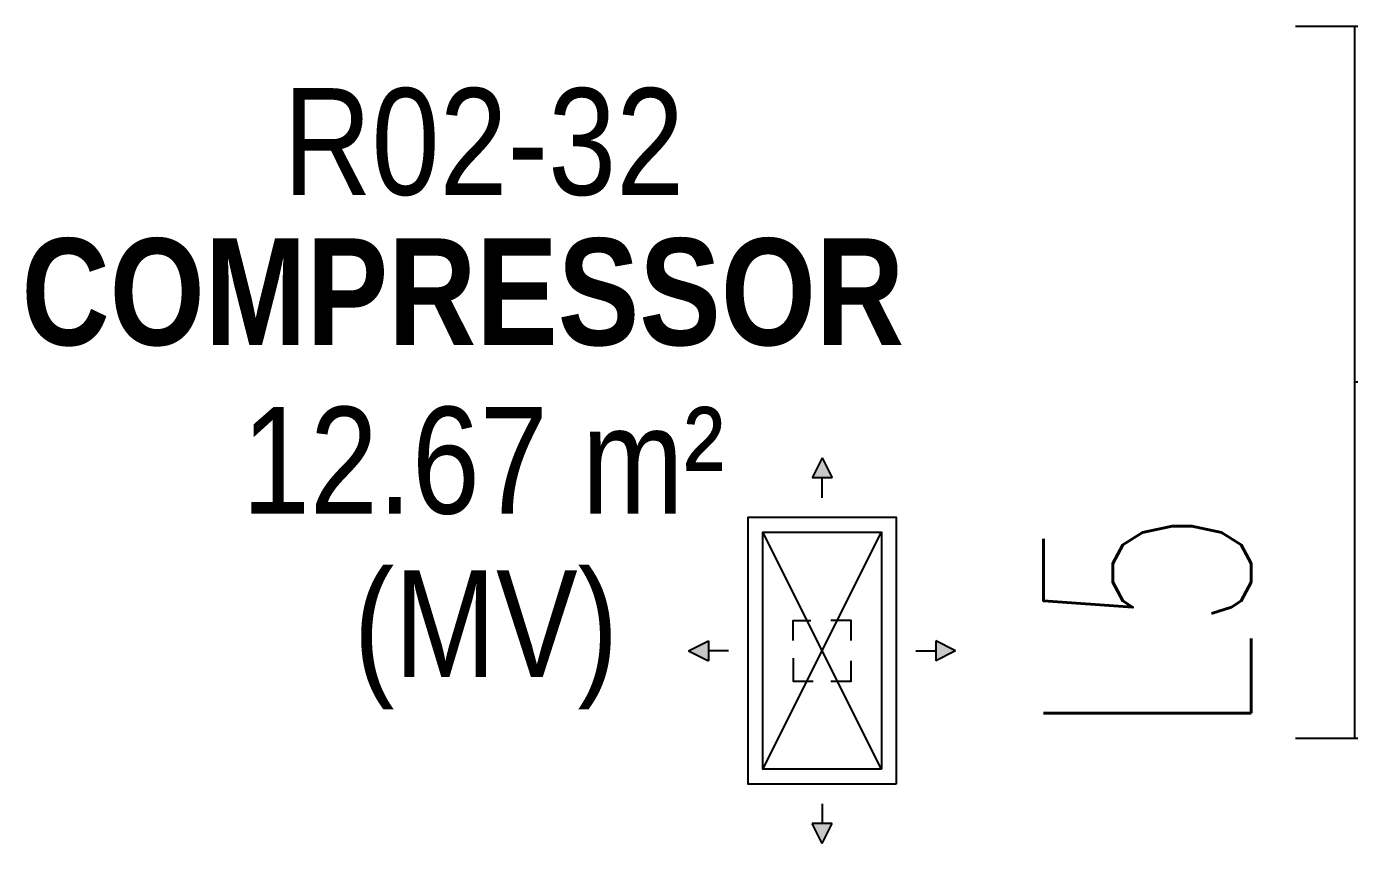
# Model space of a CAD drawing. Header units: millimetres. Extents: x -92759 to 184353, y -15225 to 86714.
# Drawn here: x 70409 to 72641, y 53511 to 54889 of the extents above; entities that cross this region are included whole.
import ezdxf

# ---------------------------------------------------------------- set-up
doc = ezdxf.new("R2010")
doc.units = ezdxf.units.MM
for name, color, linetype in [('0-1', 9, 'Continuous'), ('0-L4', 1, 'Continuous'), ('A-_ROOMNAME_A', 8, 'Continuous'), ('E-legend', 1, 'Continuous')]:
    doc.layers.add(name, color=color, linetype=linetype)
doc.layers.add('M-ACMV_EAG', color=7, linetype='Continuous', lineweight=25, true_color=0x999900)
doc.layers.add('M-ACMV_FCU-1', color=86, linetype='Continuous', lineweight=9)
doc.styles.add('Arial Narrow_2', font='ARIALN.TTF', dxfattribs={"height": 225})
doc.styles.add('Arial Narrow_B_1', font='ARIALNB.TTF', dxfattribs={"height": 300})
doc.styles.add('Simplex', font='simplex_.ttf', dxfattribs={"width": 0.7, "height": 450})

# ---------------------------------------------------------------- blocks, each defined once
blk = doc.blocks.new('A$C3019c3af')
at = {"layer": 'A-_ROOMNAME_A', "char_height": 180, "attachment_point": 1}
for s, insert, width, style in [('R02-32', (-11859, 22043.7), 853.797, 'Arial Narrow_2'), ('COMPRESSOR', (-12300.8, 21790.3), 1924.05, 'Arial Narrow_B_1'), ('12.67 m²', (-11928.8, 21506.2), 1022.152, 'Arial Narrow_2'), ('(MV)', (-11740.5, 21230.5), 565.19, 'Arial Narrow_2')]:
    blk.add_mtext(s, dxfattribs=dict(at, insert=insert, width=width, style=style))
blk = doc.blocks.new('L5-Batten Light')
at = {"layer": 'E-legend', "lineweight": 25}
for p, q in [((-366378.7, -162532.4), (-366378.7, -162832.4)), ((-365178.7, -162832.4), (-365178.7, -162532.4)), ((-366378.7, -162632.4), (-365178.7, -162632.4)), ((-365778.7, -162732.4), (-365778.7, -162632.4)), ((-366378.7, -162732.4), (-365178.7, -162732.4))]:
    blk.add_line(p, q, dxfattribs=at)
at = {"layer": 'E-legend', "lineweight": 25, "style": 'Simplex', "width": 0.7}
blk.add_text('L5', height=350, dxfattribs=at).set_placement((-366378.6, -162457.3))
blk = doc.blocks.new('EL_B8_L2_R4')
at = {"layer": '0-L4', "color": 7, "rotation": 90}
blk.add_blockref('L5-Batten Light', (-180283.8, 340726.4), dxfattribs=at)
blk = doc.blocks.new('A$Caadcfb90')
at = {"layer": 'M-ACMV_EAG'}
h = blk.add_hatch(color=256, dxfattribs=at)
h.dxf.hatch_style = 1
h.paths.add_polyline_path([(225.2, 650.4), (242, 616.8), (208.4, 616.8)])
h = blk.add_hatch(color=256, dxfattribs=at)
h.dxf.hatch_style = 1
h.paths.add_polyline_path([(0, 325.2), (33.6, 342), (33.6, 308.4)])
h = blk.add_hatch(color=256, dxfattribs=at)
h.dxf.hatch_style = 1
h.paths.add_polyline_path([(416.8, 308.4), (416.8, 342), (450.4, 325.2)])
h = blk.add_hatch(color=256, dxfattribs=at)
h.dxf.hatch_style = 1
h.paths.add_polyline_path([(208.4, 33.6), (242, 33.6), (225.2, 0)])
for p, q in [((225.2, 650.4), (208.4, 616.8)), ((225.2, 650.4), (242, 616.8)), ((242, 616.8), (208.4, 616.8)), ((242, 616.8), (208.4, 616.8)), ((225.2, 583.2), (225.2, 616.8)), ((325.2, 125.2), (125.2, 525.2)), ((125.2, 125.2), (325.2, 525.2)), ((0, 325.2), (33.6, 342)), ((33.6, 342), (33.6, 308.4)), ((33.6, 342), (33.6, 308.4)), ((416.8, 342), (416.8, 308.4)), ((450.4, 325.2), (416.8, 342)), ((416.8, 342), (416.8, 308.4)), ((0, 325.2), (33.6, 308.4)), ((67.2, 325.2), (33.6, 325.2)), ((383.2, 325.2), (416.8, 325.2)), ((450.4, 325.2), (416.8, 308.4)), ((225.2, 67.2), (225.2, 33.6)), ((242, 33.6), (208.4, 33.6)), ((225.2, 0), (208.4, 33.6)), ((242, 33.6), (208.4, 33.6)), ((225.2, 0), (242, 33.6))]:
    blk.add_line(p, q, dxfattribs=at)
for points in [[(350.2, 100.2), (100.2, 100.2), (100.2, 550.2), (350.2, 550.2)], [(325.2, 125.2), (125.2, 125.2), (125.2, 525.2), (325.2, 525.2)]]:
    blk.add_lwpolyline(points, close=True, dxfattribs=at)
for points in [[(176.1, 342.3), (176.1, 376.4), (206, 376.4)], [(274.2, 342.3), (274.2, 376.4), (240.1, 376.4)], [(176.1, 312.4), (176.1, 274), (210.3, 274)], [(240.1, 274), (274.2, 274), (274.2, 308.1)]]:
    blk.add_lwpolyline(points, dxfattribs=at)
blk = doc.blocks.new('ACMV_B8_L2')
at = {"layer": 'M-ACMV_EAG'}
blk.add_blockref('A$Caadcfb90', (132189.4, -52205), dxfattribs=at)

msp = doc.modelspace()

# ---------------------------------------------------------------- block references
at = {"layer": '0-1'}
msp.add_blockref('A$C3019c3af', (82701.1, 32741.2), dxfattribs=at)
at = {"layer": 'E-legend', "color": 7}
msp.add_blockref('EL_B8_L2_R4', (90301.1, 79341.2), dxfattribs=at)
at = {"layer": 'M-ACMV_FCU-1'}
msp.add_blockref('ACMV_B8_L2', (-60663.6, 105715.9), dxfattribs=at)

doc.saveas('drawing.dxf')
